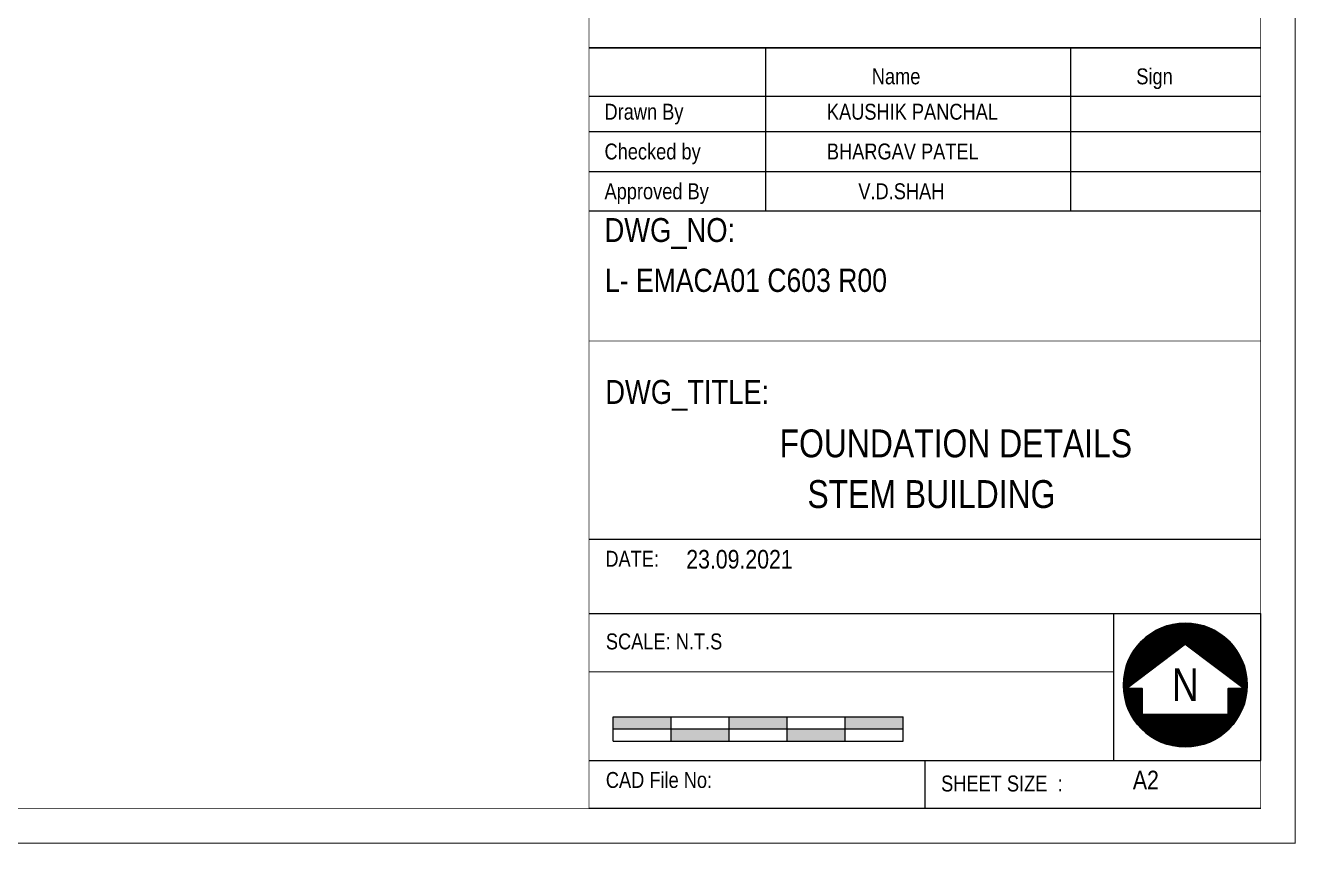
# Model space of a CAD drawing. Header units: millimetres. Extents: x 1112055 to 3390982, y -148532 to 766891.
# Drawn here: x 2381639 to 2395387, y 210041 to 218894 of the extents above; entities that cross this region are included whole.
import ezdxf
from ezdxf.enums import TextEntityAlignment as Align

# ---------------------------------------------------------------- set-up
doc = ezdxf.new("R2010")
doc.units = ezdxf.units.MM
doc.layers.add('B TITLE BLOCK', color=250, linetype='Continuous', lineweight=0)
doc.layers.add('tb text', color=7, linetype='Continuous', lineweight=13)
doc.layers.add('Layer 1', color=7, linetype='Continuous')
doc.styles.add('SWINC', font='swissc.ttf')

msp = doc.modelspace()

# ---------------------------------------------------------------- hatches: boundary and pattern name
at = {"layer": 'Layer 1', "lineweight": 5}
h = msp.add_hatch(dxfattribs=at)
h.set_pattern_fill('ANSI31', color=5, scale=3.347345, style=0)
h.set_pattern_definition([(45, (2355916.424, 207384.73), (-7.5150044, 7.5150044), [])])
edge = h.paths.add_edge_path()
edge.add_arc((2394193.3, 211756.4), 669.5, 0, 360)
h.paths.add_polyline_path([(2394193.3, 212202), (2394832.9, 211718), (2394661.9, 211718), (2394661.9, 211437.7), (2393724.7, 211437.7), (2393724.7, 211718), (2393553.7, 211718)], flags=16)
at = {"layer": 'tb text'}
for points in [[(2388001.4, 211413.7), (2388001.4, 211282), (2388629.3, 211282), (2388629.3, 211413.7)], [(2389866.3, 211282), (2389885.2, 211282), (2389885.2, 211413.7), (2389866.3, 211413.7), (2389257.2, 211413.7), (2389257.2, 211282)], [(2391141, 211282), (2391141, 211413.7), (2390513.1, 211413.7), (2390513.1, 211282)], [(2389257.2, 211150.3), (2389257.2, 211282), (2388629.3, 211282), (2388629.3, 211150.3)], [(2389885.2, 211282), (2389885.2, 211150.3), (2390513.1, 211150.3), (2390513.1, 211282)]]:
    msp.add_hatch(color=256, dxfattribs=at).paths.add_polyline_path(points)

# ---------------------------------------------------------------- linework, layer by layer
at = {"layer": 'B TITLE BLOCK', "color": 250, "lineweight": 0}
for p, q in [((2395009.5, 218650.5), (2387740.4, 218650.5)), ((2387740.4, 218650.5), (2395009.5, 218650.5)), ((2387740.4, 218650.5), (2395009.5, 218650.5)), ((2389653.5, 216883.8), (2389653.5, 218650.5)), ((2392953.3, 216883.8), (2392953.3, 218650.5)), ((2387740.6, 218127.2), (2395009.7, 218127.2)), ((2387740.6, 218127.2), (2395009.7, 218127.2)), ((2387740.6, 217744.6), (2395009.7, 217744.6)), ((2387740.6, 217744.6), (2395009.7, 217744.6)), ((2387740.6, 217314.2), (2395009.7, 217314.2)), ((2387740.6, 217314.2), (2395009.7, 217314.2)), ((2387740.6, 217314.2), (2395009.7, 217314.2)), ((2395009.7, 216883.8), (2387740.3, 216883.8)), ((2395009.7, 216883.8), (2387740.6, 216883.8)), ((2395009.5, 213331.2), (2387740.6, 213331.2)), ((2387740.5, 212530.2), (2395009.5, 212530.2)), ((2393420.1, 210940.9), (2393420.1, 212530.2)), ((2395009.5, 210940.9), (2395009.5, 212530.2)), ((2393420.1, 211897.2), (2387740.8, 211897.8)), ((2387740.5, 210940.9), (2395009.5, 210940.9)), ((2391375, 210940.9), (2391375, 210418.7)), ((2395009.5, 210418.7), (2387740.4, 210418.7))]:
    msp.add_line(p, q, dxfattribs=at)
at = {"layer": 'B TITLE BLOCK', "color": 1, "const_width": 8.39}
msp.add_lwpolyline([(2323589.5, 286764.9), (2323589.5, 210044.9), (2395383.2, 210044.9), (2395383.2, 286764.9)], close=True, dxfattribs=at)
at = {"layer": 'B TITLE BLOCK', "color": 250, "lineweight": 0}
for points, const_width in [([(2323963.2, 286391.1), (2323963.2, 210418.7), (2395009.5, 210418.7), (2395009.5, 286391.1)], 8.39), ([(2387740.4, 210418.7), (2395009.5, 210418.7), (2395009.5, 286391.1), (2387740.4, 286391.1)], 6.06), ([(2395009.5, 210418.7), (2387740.4, 210418.7), (2387740.4, 224283.4), (2395009.5, 224283.4)], 6.06), ([(2387740.4, 215479.2), (2395009.5, 215479.2), (2395009.5, 210418.7), (2387740.4, 210418.7)], 6.06)]:
    msp.add_lwpolyline(points, close=True, dxfattribs=dict(at, const_width=const_width))
at = {"layer": 'Layer 1', "lineweight": 30}
msp.add_lwpolyline([(2394193.3, 212202), (2393553.7, 211718), (2393724.7, 211718), (2393724.7, 211437.7), (2394661.9, 211437.7), (2394661.9, 211718), (2394832.9, 211718)], close=True, dxfattribs=at)
at = {"layer": 'Layer 1'}
msp.add_circle((2394193.3, 211756.4), 669.5, dxfattribs=at)
at = {"layer": 'tb text'}
for points in [[(2388001.4, 211413.7), (2389866.3, 211413.7), (2391141, 211413.7)], [(2388001.4, 211150.3), (2388001.4, 211413.7)], [(2388629.3, 211150.3), (2388629.3, 211413.7)], [(2389257.2, 211150.3), (2389257.2, 211413.7)], [(2389885.2, 211150.3), (2389885.2, 211413.7)], [(2390513.1, 211150.3), (2390513.1, 211413.7)], [(2391141, 211150.3), (2391141, 211413.7)], [(2388001.4, 211282), (2389866.3, 211282), (2391141, 211282)], [(2388001.4, 211150.3), (2389866.3, 211150.3), (2391141, 211150.3)]]:
    msp.add_lwpolyline(points, dxfattribs=at)

# ---------------------------------------------------------------- texts
at = {"layer": 'tb text', "style": 'SWINC'}
for s, height, p in [('Name', 172.16, (2390800.6, 218256.3)), ('Sign', 172.16, (2393663.1, 218256.3)), ('Drawn By', 172.16, (2387907.3, 217873.7)), ('KAUSHIK PANCHAL', 172.162, (2390314.2, 217873.7)), ('Checked by', 172.16, (2387907.3, 217443.3)), ('BHARGAV PATEL', 172.162, (2390314.2, 217443.3)), ('Approved By', 172.162, (2387907.3, 217012.9)), ('V.D.SHAH', 172.16, (2390654.5, 217012.9)), ('L- EMACA01 C603 R00', 251.07, (2387912, 216010)), ('FOUNDATION DETAILS', 301.284, (2389802.1, 214220.5)), ('STEM BUILDING', 301.284, (2390103.5, 213672.1)), ('23.09.2021', 200.84, (2388792.4, 213017.1))]:
    msp.add_text(s, height=height, dxfattribs=at).set_placement(p)
at = {"layer": 'tb text', "color": 7, "style": 'SWINC'}
for s, height, p in [('DATE: ', 172.15, (2387916.3, 213036.6)), ('SCALE: N.T.S', 172.149, (2387921.9, 212142.3)), ('CAD File No:', 172.149, (2387921.6, 210643)), ('SHEET SIZE  : ', 172.149, (2391550.7, 210605))]:
    msp.add_text(s, height=height, dxfattribs=at).set_placement(p)
msp.add_text('N', height=355.1, dxfattribs=at).set_placement((2394193.8, 211759.6), align=Align.MIDDLE_CENTER)
at = {"layer": 'tb text', "insert": (2393626.1, 210829.2), "char_height": 200.84, "width": 7642.85, "attachment_point": 1, "style": 'SWINC'}
msp.add_mtext('A2', dxfattribs=at)
at = {"layer": 'tb text', "color": 7, "style": 'SWINC'}
for tag, p, s, height in [('DWG_NO:', (2387907.9, 216550.6), 'XXX-XXXX-XXX-XXX', 258.243), ('DWG_TITLE:', (2387915.6, 214798.6), '', 258.2)]:
    msp.add_attdef(tag, p, s, height=height, dxfattribs=at)

doc.saveas('drawing.dxf')
